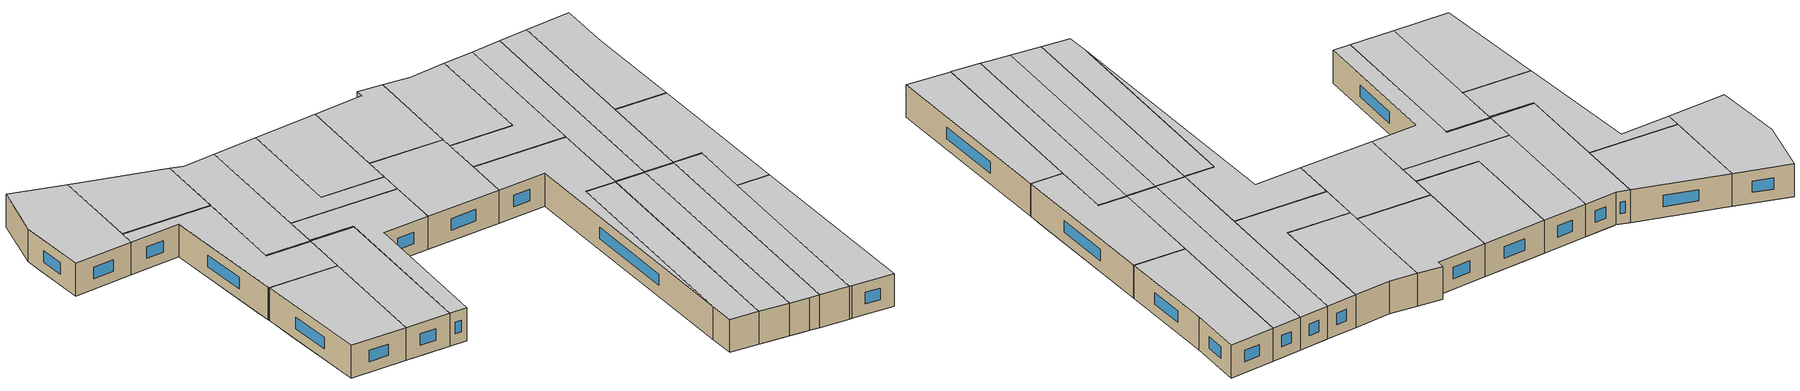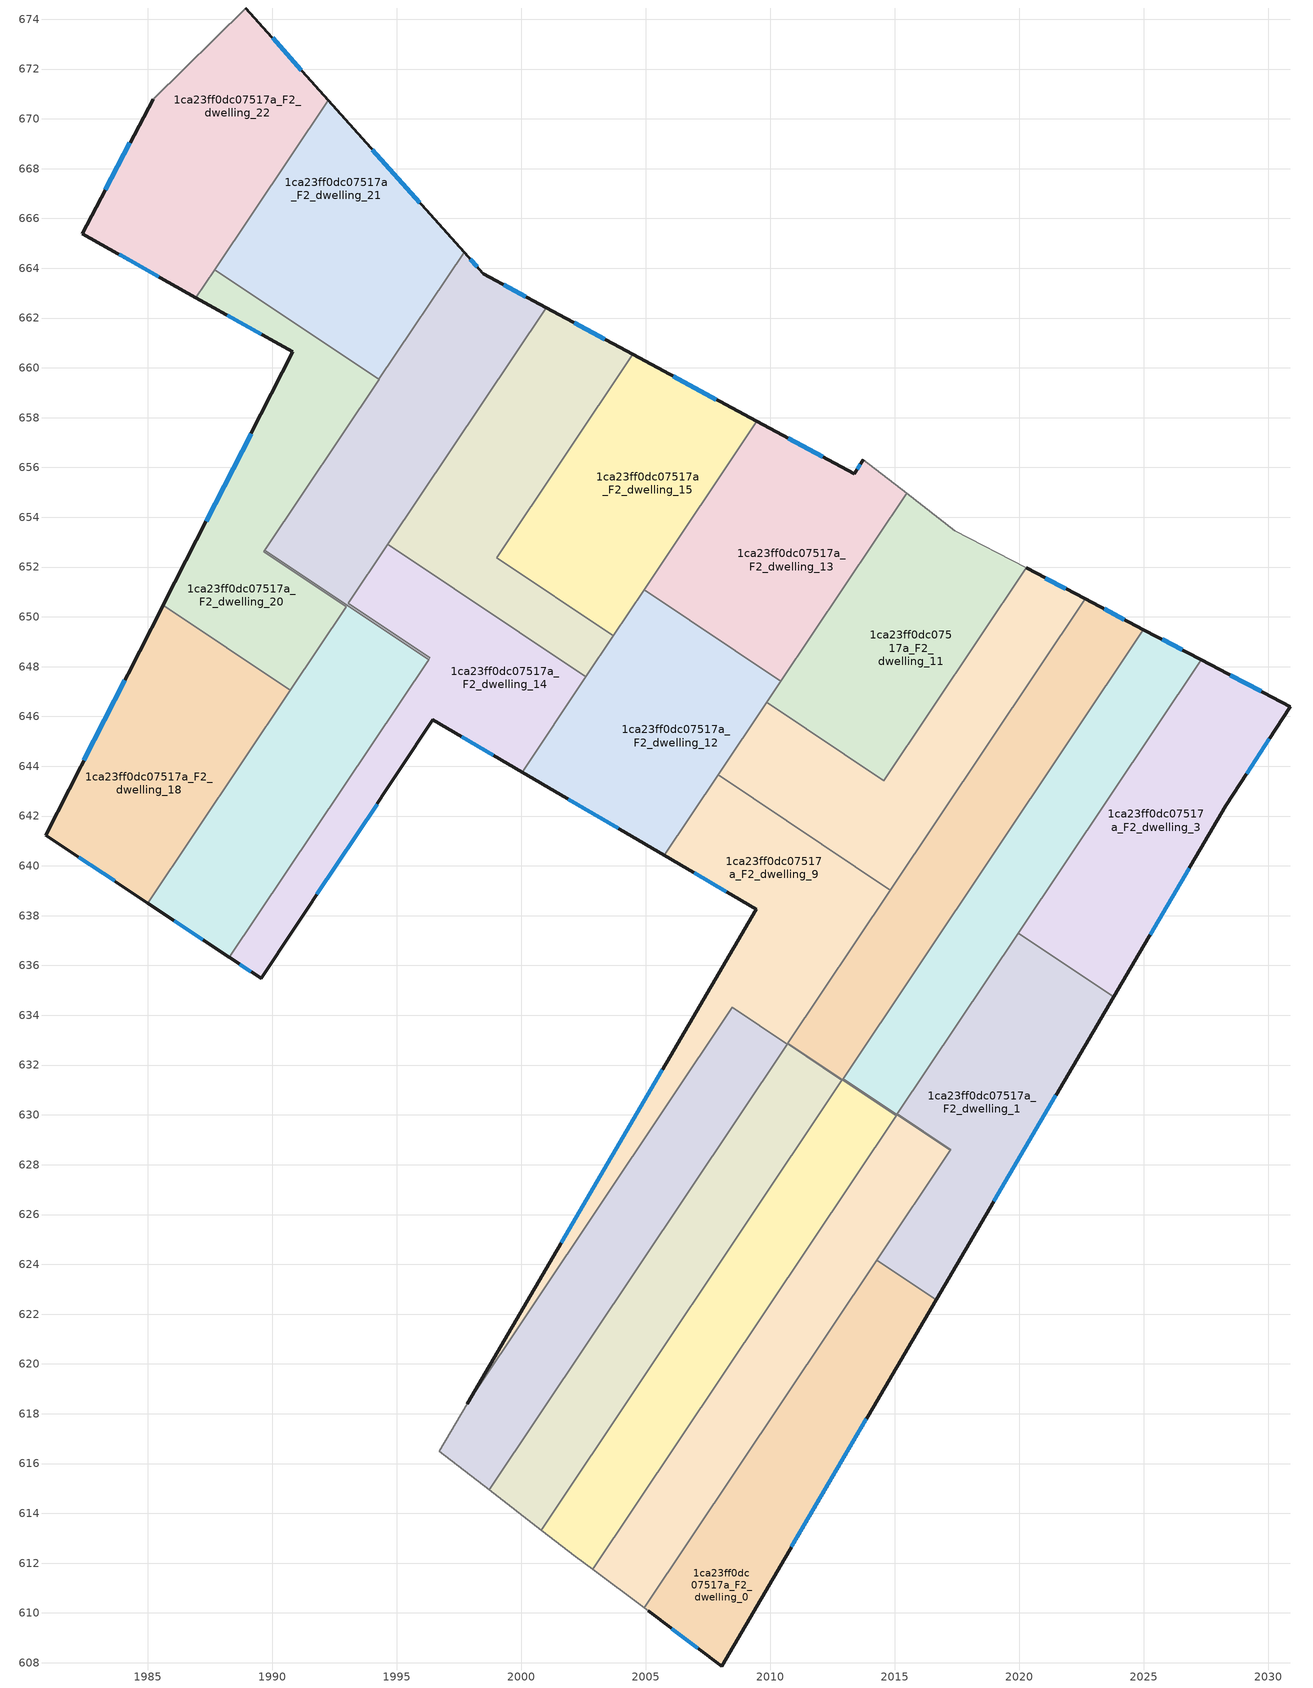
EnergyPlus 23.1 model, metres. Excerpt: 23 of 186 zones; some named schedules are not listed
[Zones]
1ca23ff0dc07517a_F2_dwelling_0
 floor to 1ca23ff0dc07517a_F1_dwelling_0 (EU_floor_Construction): 2016.66,622.58 2008.05,607.87 2005.34,609.91 2014.45,624.06 z6
 floor to 1ca23ff0dc07517a_F1_dwelling_2 (EU_floor_Construction): 2014.45,624.06 2005.34,609.91 2004.94,610.2 2014.29,624.17 z6
 wall outside (EU_wall_Construction): 2005.09,610.09 2008.05,607.87 2016.66,622.58 z6:9
 wall adiabatic (EU_wall_Construction): 2004.94,610.2 2005.09,610.09 z6:9
 wall to 1ca23ff0dc07517a_F2_dwelling_1 (EU_wall_Construction): 2016.66,622.58 2014.29,624.17 z6:9
 wall to 1ca23ff0dc07517a_F2_dwelling_2 (EU_wall_Construction): 2014.29,624.17 2004.94,610.2 z6:9
 window (EU_Window_Construction): 2010.85,612.65 2013.86,617.79 / 2006.05,609.37 2007.09,608.59 z6.98:8.02
 ceiling to 1ca23ff0dc07517a_F3_dwelling_0 (EU_floor_Construction): 2008.05,607.87 2016.66,622.58 2014.29,624.17 2004.94,610.2 2005.09,610.09 z9
1ca23ff0dc07517a_F2_dwelling_1
 floor to 1ca23ff0dc07517a_F1_dwelling_1 (EU_floor_Construction): 2023.79,634.74 2017.34,623.74 2015.15,625.15 2017.34,628.54 2017.25,628.61 2015.29,629.92 2020.02,637.27 z6
 floor to 1ca23ff0dc07517a_F1_dwelling_0 (EU_floor_Construction): 2017.34,623.74 2016.66,622.58 2014.45,624.06 2015.15,625.15 z6
 floor adiabatic (EU_floor_Construction): 2017.34,628.54 2014.45,624.06 2014.29,624.17 2017.25,628.61 z6
 floor to 1ca23ff0dc07517a_F1_dwelling_5 (EU_floor_Construction): 2020.02,637.27 2015.29,629.92 2015.11,630.04 2019.96,637.3 z6
 wall outside (EU_wall_Construction): 2016.66,622.58 2023.79,634.74 z6:9
 wall to 1ca23ff0dc07517a_F2_dwelling_5 (EU_wall_Construction): 2019.96,637.3 2015.11,630.04 2017.25,628.61 2017.23,628.58 z6:9
 wall to 1ca23ff0dc07517a_F2_dwelling_3 (EU_wall_Construction): 2023.79,634.74 2019.96,637.3 z6:9
 wall to 1ca23ff0dc07517a_F2_dwelling_2 (EU_wall_Construction): 2017.23,628.58 2014.28,624.17 z6:9
 window (EU_Window_Construction): 2018.98,626.53 2021.47,630.79 z6.98:8.02
 ceiling to 1ca23ff0dc07517a_F3_dwelling_1 (EU_floor_Construction): 2016.66,622.58 2023.79,634.74 2019.96,637.3 2015.11,630.04 2017.25,628.61 2014.29,624.17 z9
1ca23ff0dc07517a_F2_dwelling_10
 floor to 1ca23ff0dc07517a_F1_dwelling_9 (EU_floor_Construction): 2022.64,650.72 2014.82,639.03 2012.97,640.27 2020.44,651.88 z6
 floor to 1ca23ff0dc07517a_F1_dwelling_10 (EU_floor_Construction): 2013.57,641.21 2012.97,640.27 2009.34,642.7 2009.91,643.57 z6
 floor to 1ca23ff0dc07517a_F1_dwelling_11 (EU_floor_Construction): 2020.44,651.88 2013.57,641.21 2009.91,643.57 2011.24,645.65 2014.56,643.42 2020.27,651.96 z6
 floor to 1ca23ff0dc07517a_F1_dwelling_12 (EU_floor_Construction): 2011.24,645.65 2009.34,642.7 2007.91,643.65 2009.86,646.57 z6
 wall outside (EU_wall_Construction): 2022.64,650.72 2020.27,651.96 z6:9
 wall to 1ca23ff0dc07517a_F2_dwelling_11 (EU_wall_Construction): 2020.27,651.96 2014.56,643.42 2009.86,646.57 z6:9
 wall to 1ca23ff0dc07517a_F2_dwelling_9 (EU_wall_Construction): 2007.91,643.65 2014.82,639.03 z6:9
 wall to 1ca23ff0dc07517a_F2_dwelling_7 (EU_wall_Construction): 2014.82,639.03 2022.64,650.72 z6:9
 wall to 1ca23ff0dc07517a_F2_dwelling_12 (EU_wall_Construction): 2009.86,646.57 2007.91,643.65 z6:9
 window (EU_Window_Construction): 2021.87,651.12 2021.04,651.56 z6.98:8.02
 ceiling to 1ca23ff0dc07517a_F3_dwelling_10 (EU_floor_Construction): 2014.82,639.03 2022.64,650.72 2020.27,651.96 2014.56,643.42 2009.86,646.57 2007.91,643.65 z9
1ca23ff0dc07517a_F2_dwelling_11
 floor to 1ca23ff0dc07517a_F1_dwelling_11 (EU_floor_Construction): 2020.27,651.96 2014.56,643.42 2011.24,645.65 2016.65,654.05 2017.41,653.47 z6
 floor to 1ca23ff0dc07517a_F1_dwelling_13 (EU_floor_Construction): 2016.65,654.05 2011.91,646.69 2010.54,647.58 2015.48,654.97 z6
 floor to 1ca23ff0dc07517a_F1_dwelling_12 (EU_floor_Construction): 2011.91,646.69 2011.24,645.65 2009.86,646.57 2010.54,647.58 z6
 wall adiabatic (EU_wall_Construction): 2020.27,651.96 2017.41,653.47 2015.48,654.97 z6:9
 wall to 1ca23ff0dc07517a_F2_dwelling_13 (EU_wall_Construction): 2015.48,654.97 2010.43,647.42 z6:9
 wall to 1ca23ff0dc07517a_F2_dwelling_12 (EU_wall_Construction): 2010.43,647.42 2009.86,646.57 z6:9
 ceiling to 1ca23ff0dc07517a_F3_dwelling_11 (EU_floor_Construction): 2014.56,643.42 2020.27,651.96 2017.41,653.47 2015.48,654.97 2009.86,646.57 z9
1ca23ff0dc07517a_F2_dwelling_12
 floor to 1ca23ff0dc07517a_F1_dwelling_12 (EU_floor_Construction): 2010.43,647.42 2005.75,640.42 2001.86,642.7 2006.56,650 z6
 floor adiabatic (EU_floor_Construction): 2005.03,647.64 2001.86,642.7 2000.04,643.76 2003.35,648.72 z6
 floor to 1ca23ff0dc07517a_F1_dwelling_17 (EU_floor_Construction): 2006.32,649.63 2005.03,647.64 2003.35,648.72 2004.67,650.69 z6
 floor to 1ca23ff0dc07517a_F1_dwelling_15 (EU_floor_Construction): 2006.56,650 2006.32,649.63 2004.67,650.69 2004.94,651.09 z6
 wall outside (EU_wall_Construction): 2000.04,643.76 2005.75,640.42 z6:9
 wall to 1ca23ff0dc07517a_F2_dwelling_13 (EU_wall_Construction): 2010.43,647.42 2004.94,651.09 z6:9
 wall to 1ca23ff0dc07517a_F2_dwelling_14 (EU_wall_Construction): 2002.6,647.59 2000.04,643.76 z6:9
 wall to 1ca23ff0dc07517a_F2_dwelling_17 (EU_wall_Construction): 2003.7,649.24 2002.6,647.59 z6:9
 wall to 1ca23ff0dc07517a_F2_dwelling_9 (EU_wall_Construction): 2005.75,640.42 2007.91,643.65 z6:9
 wall to 1ca23ff0dc07517a_F2_dwelling_15 (EU_wall_Construction): 2004.94,651.09 2003.7,649.24 z6:9
 window (EU_Window_Construction): 2001.9,642.68 2003.89,641.51 z6.98:8.02
 ceiling to 1ca23ff0dc07517a_F3_dwelling_12 (EU_floor_Construction): 2005.75,640.42 2010.43,647.42 2004.94,651.09 2000.04,643.76 z9
1ca23ff0dc07517a_F2_dwelling_13
 floor to 1ca23ff0dc07517a_F1_dwelling_13 (EU_floor_Construction): 2013.74,656.32 2015.48,654.97 2010.54,647.58 2006.62,650.1 2011.06,656.99 2013.38,655.74 z6
 floor to 1ca23ff0dc07517a_F1_dwelling_12 (EU_floor_Construction): 2010.54,647.58 2010.43,647.42 2006.56,650 2006.62,650.1 z6
 floor to 1ca23ff0dc07517a_F1_dwelling_15 (EU_floor_Construction): 2011.06,656.99 2006.56,650 2004.94,651.09 2009.46,657.85 z6
 wall outside (EU_wall_Construction): 2013.74,656.32 2013.38,655.74 2009.46,657.85 z6:9
 wall adiabatic (EU_wall_Construction): 2015.48,654.97 2013.74,656.32 z6:9
 wall to 1ca23ff0dc07517a_F2_dwelling_15 (EU_wall_Construction): 2009.46,657.85 2004.94,651.09 z6:9
 window (EU_Window_Construction): 2012.1,656.42 2010.73,657.16 / 2013.62,656.13 2013.5,655.93 z6.98:8.02
 ceiling to 1ca23ff0dc07517a_F3_dwelling_13 (EU_floor_Construction): 2010.43,647.42 2015.48,654.97 2013.74,656.32 2013.38,655.74 2009.46,657.85 2004.94,651.09 z9
1ca23ff0dc07517a_F2_dwelling_14
 floor to 1ca23ff0dc07517a_F1_dwelling_14 (EU_floor_Construction): 2002.6,647.59 2000.04,643.76 1996.45,645.86 1990.5,636.9 1997.46,647.71 1994.3,649.74 1995.83,652.11 z6
 floor to 1ca23ff0dc07517a_F1_dwelling_16 (EU_floor_Construction): 1997.42,647.66 1990.5,636.9 1989.56,635.48 1988.28,636.33 1996.32,648.36 1995.95,648.6 z6
 floor to 1ca23ff0dc07517a_F1_dwelling_19 (EU_floor_Construction): 1995.83,652.11 1994.3,649.74 1997.46,647.71 1997.42,647.66 1995.95,648.6 1993.06,650.54 1994.64,652.91 z6
 wall outside (EU_wall_Construction): 1988.28,636.33 1989.56,635.48 1996.45,645.86 2000.04,643.76 z6:9
 wall to 1ca23ff0dc07517a_F2_dwelling_19 (EU_wall_Construction): 1994.64,652.91 1993.06,650.54 1996.32,648.36 1996.28,648.29 z6:9
 wall to 1ca23ff0dc07517a_F2_dwelling_17 (EU_wall_Construction): 2002.6,647.59 1994.64,652.91 z6:9
 wall to 1ca23ff0dc07517a_F2_dwelling_16 (EU_wall_Construction): 1996.28,648.29 1988.28,636.33 z6:9
 window (EU_Window_Construction): 1991.8,638.85 1994.21,642.48 / 1988.7,636.05 1989.14,635.75 / 1997.62,645.18 1998.87,644.44 z6.98:8.02
 ceiling to 1ca23ff0dc07517a_F3_dwelling_14 (EU_floor_Construction): 2000.04,643.76 2002.6,647.59 1994.64,652.91 1993.06,650.54 1996.32,648.36 1988.28,636.33 1989.56,635.48 1996.45,645.86 z9
1ca23ff0dc07517a_F2_dwelling_15
 floor to 1ca23ff0dc07517a_F1_dwelling_15 (EU_floor_Construction): 2009.46,657.85 2004.67,650.69 2000.93,653.1 2005.4,660.04 z6
 floor to 1ca23ff0dc07517a_F1_dwelling_17 (EU_floor_Construction): 2005.4,660.04 2000.93,653.1 2004.67,650.69 2003.7,649.24 1999.01,652.37 2004.47,660.54 z6
 wall outside (EU_wall_Construction): 2009.46,657.85 2004.47,660.54 z6:9
 wall to 1ca23ff0dc07517a_F2_dwelling_17 (EU_wall_Construction): 2004.47,660.54 1999.01,652.37 2003.7,649.24 z6:9
 window (EU_Window_Construction): 2007.84,658.73 2006.1,659.67 z6.98:8.02
 ceiling to 1ca23ff0dc07517a_F3_dwelling_15 (EU_floor_Construction): 2003.7,649.24 2009.46,657.85 2004.47,660.54 1999.01,652.37 z9
1ca23ff0dc07517a_F2_dwelling_16
 floor to 1ca23ff0dc07517a_F1_dwelling_16 (EU_floor_Construction): 1994.24,649.64 1991.04,651.7 1991.07,651.75 1992,651.15 1996.28,648.29 1988.28,636.33 1986.45,637.55 z6
 floor to 1ca23ff0dc07517a_F1_dwelling_19 (EU_floor_Construction): 1992,651.15 1991.07,651.75 1991.08,651.76 z6
 floor to 1ca23ff0dc07517a_F1_dwelling_20 (EU_floor_Construction): 1992.97,650.41 1989.66,652.62 1989.71,652.68 1991.08,651.76 1991.07,651.75 1991.04,651.7 1994.24,649.64 1990.67,644.1 1989.33,644.97 z6
 floor adiabatic (EU_floor_Construction): 1990.67,644.1 1986.45,637.55 1985.01,638.51 1989.33,644.97 z6
 wall outside (EU_wall_Construction): 1985.01,638.51 1988.28,636.33 z6:9
 wall to 1ca23ff0dc07517a_F2_dwelling_20 (EU_wall_Construction): 1989.71,652.68 1989.66,652.62 1992.97,650.41 1990.72,647.05 z6:9
 wall to 1ca23ff0dc07517a_F2_dwelling_19 (EU_wall_Construction): 1996.28,648.29 1989.71,652.68 z6:9
 wall to 1ca23ff0dc07517a_F2_dwelling_18 (EU_wall_Construction): 1990.72,647.05 1985.01,638.51 z6:9
 window (EU_Window_Construction): 1986.07,637.8 1987.22,637.04 z6.98:8.02
 ceiling to 1ca23ff0dc07517a_F3_dwelling_16 (EU_floor_Construction): 1988.28,636.33 1996.28,648.29 1989.71,652.68 1989.66,652.62 1992.97,650.41 1985.01,638.51 z9
1ca23ff0dc07517a_F2_dwelling_17
 floor to 1ca23ff0dc07517a_F1_dwelling_17 (EU_floor_Construction): 2004.47,660.54 1999.01,652.37 2003.7,649.24 2003.35,648.72 1996.49,653.14 2002.09,661.83 z6
 floor adiabatic (EU_floor_Construction): 2002.09,661.83 1995.83,652.11 1994.64,652.91 2001,662.42 z6
 floor to 1ca23ff0dc07517a_F1_dwelling_14 (EU_floor_Construction): 2003.35,648.72 2002.6,647.59 1995.83,652.11 1996.49,653.14 z6
 wall outside (EU_wall_Construction): 2004.47,660.54 2001,662.42 z6:9
 wall to 1ca23ff0dc07517a_F2_dwelling_19 (EU_wall_Construction): 2001,662.42 1994.64,652.91 z6:9
 window (EU_Window_Construction): 2003.34,661.15 2002.13,661.81 z6.98:8.02
 ceiling to 1ca23ff0dc07517a_F3_dwelling_17 (EU_floor_Construction): 2003.7,649.24 1999.01,652.37 2004.47,660.54 2001,662.42 1994.64,652.91 2002.6,647.59 z9
1ca23ff0dc07517a_F2_dwelling_18
 floor to 1ca23ff0dc07517a_F1_dwelling_18 (EU_floor_Construction): 1989.33,644.97 1985.01,638.51 1980.91,641.24 1984.43,648.12 z6
 floor to 1ca23ff0dc07517a_F1_dwelling_20 (EU_floor_Construction): 1990.72,647.05 1989.33,644.97 1984.43,648.12 1985.62,650.46 z6
 wall outside (EU_wall_Construction): 1985.62,650.46 1980.91,641.24 1985.01,638.51 z6:9
 wall to 1ca23ff0dc07517a_F2_dwelling_20 (EU_wall_Construction): 1990.72,647.05 1985.62,650.46 z6:9
 window (EU_Window_Construction): 1984.09,647.46 1982.44,644.24 / 1982.24,640.35 1983.67,639.39 z6.98:8.02
 ceiling to 1ca23ff0dc07517a_F3_dwelling_18 (EU_floor_Construction): 1985.01,638.51 1990.72,647.05 1985.62,650.46 1980.91,641.24 z9
1ca23ff0dc07517a_F2_dwelling_19
 floor to 1ca23ff0dc07517a_F1_dwelling_19 (EU_floor_Construction): 2001,662.42 1993.06,650.54 1995.95,648.6 1992,651.15 1991.08,651.76 1998.73,663.64 z6
 floor to 1ca23ff0dc07517a_F1_dwelling_21 (EU_floor_Construction): 1998.48,663.78 1998.73,663.64 1991.57,652.52 1990.19,653.41 1997.71,664.64 z6
 floor to 1ca23ff0dc07517a_F1_dwelling_16 (EU_floor_Construction): 1995.95,648.6 1996.32,648.36 1996.28,648.29 1992,651.15 z6
 floor to 1ca23ff0dc07517a_F1_dwelling_20 (EU_floor_Construction): 1991.57,652.52 1991.08,651.76 1989.71,652.68 1990.19,653.41 z6
 wall outside (EU_wall_Construction): 2001,662.42 1998.48,663.78 1997.71,664.64 z6:9
 wall to 1ca23ff0dc07517a_F2_dwelling_20 (EU_wall_Construction): 1994.29,659.53 1989.71,652.68 z6:9
 wall to 1ca23ff0dc07517a_F2_dwelling_21 (EU_wall_Construction): 1997.71,664.64 1994.29,659.53 z6:9
 window (EU_Window_Construction): 1998.23,664.06 1997.96,664.36 / 2000.18,662.86 1999.3,663.34 z6.98:8.02
 ceiling to 1ca23ff0dc07517a_F3_dwelling_19 (EU_floor_Construction): 1996.32,648.36 1993.06,650.54 2001,662.42 1998.48,663.78 1997.71,664.64 1989.71,652.68 1996.28,648.29 z9
1ca23ff0dc07517a_F2_dwelling_2
 floor to 1ca23ff0dc07517a_F1_dwelling_2 (EU_floor_Construction): 2016.44,629.11 2017.23,628.58 2004.94,610.2 2003.36,611.39 2015.25,629.86 2015.07,629.98 2014.95,630.07 z6
 floor to 1ca23ff0dc07517a_F1_dwelling_4 (EU_floor_Construction): 2015.25,629.86 2003.36,611.39 2002.87,611.75 2015.06,629.96 2015.07,629.98 z6
 floor to 1ca23ff0dc07517a_F1_dwelling_7 (EU_floor_Construction): 2013.2,631.28 2013.18,631.25 2012.91,631.43 2012.93,631.46 z6
 floor adiabatic (EU_floor_Construction): 2014.95,630.07 2013.18,631.25 2013.2,631.28 2016.44,629.11 z6
 wall to 1ca23ff0dc07517a_F2_dwelling_7 (EU_wall_Construction): 2012.93,631.46 2012.91,631.43 2015.07,629.99 2015.06,629.97 z6:9
 wall to 1ca23ff0dc07517a_F2_dwelling_5 (EU_wall_Construction): 2017.23,628.58 2012.93,631.46 z6:9
 wall adiabatic (EU_wall_Construction): 2002.87,611.75 2004.94,610.2 z6:9
 wall to 1ca23ff0dc07517a_F2_dwelling_4 (EU_wall_Construction): 2015.06,629.97 2002.87,611.75 z6:9
 ceiling to 1ca23ff0dc07517a_F3_dwelling_2 (EU_floor_Construction): 2004.94,610.2 2017.23,628.58 2012.93,631.46 2012.91,631.43 2015.07,629.99 2002.87,611.75 z9
1ca23ff0dc07517a_F2_dwelling_20
 floor to 1ca23ff0dc07517a_F1_dwelling_20 (EU_floor_Construction): 1990.19,653.41 1989.66,652.62 1992.97,650.41 1990.72,647.05 1985.62,650.46 1985.65,650.52 1986.06,651.33 1988.22,654.68 z6
 floor to 1ca23ff0dc07517a_F1_dwelling_22 (EU_floor_Construction): 1992.23,660.91 1986.06,651.33 1990.82,660.64 1986.94,662.82 1987.69,663.95 z6
 floor to 1ca23ff0dc07517a_F1_dwelling_21 (EU_floor_Construction): 1994.29,659.53 1990.19,653.41 1988.22,654.68 1992.23,660.91 z6
 wall outside (EU_wall_Construction): 1986.94,662.82 1990.82,660.64 1985.67,650.57 1985.62,650.46 z6:9
 wall to 1ca23ff0dc07517a_F2_dwelling_21 (EU_wall_Construction): 1994.29,659.53 1987.69,663.95 z6:9
 wall to 1ca23ff0dc07517a_F2_dwelling_22 (EU_wall_Construction): 1987.69,663.95 1986.94,662.82 z6:9
 window (EU_Window_Construction): 1989.15,657.36 1987.35,653.84 / 1988.2,662.11 1989.56,661.35 z6.98:8.02
 ceiling to 1ca23ff0dc07517a_F3_dwelling_20 (EU_floor_Construction): 1990.72,647.05 1992.97,650.41 1989.66,652.62 1994.29,659.53 1987.69,663.95 1986.94,662.82 1990.82,660.64 1985.67,650.57 1985.62,650.46 z9
1ca23ff0dc07517a_F2_dwelling_21
 floor to 1ca23ff0dc07517a_F1_dwelling_21 (EU_floor_Construction): 1995.92,666.64 1997.71,664.64 1994.29,659.53 1992.23,660.91 z6
 floor to 1ca23ff0dc07517a_F1_dwelling_23 (EU_floor_Construction): 1992.24,670.75 1995.92,666.64 1993.98,663.63 1989.44,666.56 z6
 floor to 1ca23ff0dc07517a_F1_dwelling_22 (EU_floor_Construction): 1993.98,663.63 1992.23,660.91 1987.69,663.95 1989.44,666.56 z6
 wall outside (EU_wall_Construction): 1997.71,664.64 1992.24,670.75 z6:9
 wall to 1ca23ff0dc07517a_F2_dwelling_22 (EU_wall_Construction): 1992.24,670.75 1987.69,663.95 z6:9
 window (EU_Window_Construction): 1995.93,666.63 1994.02,668.77 z6.98:8.02
 ceiling to 1ca23ff0dc07517a_F3_dwelling_21 (EU_floor_Construction): 1994.29,659.53 1997.71,664.64 1992.24,670.75 1987.69,663.95 z9
1ca23ff0dc07517a_F2_dwelling_22
 floor to 1ca23ff0dc07517a_F1_dwelling_23 (EU_floor_Construction): 1988.94,674.45 1992.24,670.75 1989.44,666.56 1984.62,669.66 1985.21,670.79 z6
 floor to 1ca23ff0dc07517a_F1_dwelling_22 (EU_floor_Construction): 1989.44,666.56 1986.94,662.82 1982.36,665.39 1984.62,669.66 z6
 wall outside (EU_wall_Construction): 1992.24,670.75 1988.94,674.45 / 1985.21,670.79 1982.36,665.39 1986.94,662.82 z6:9
 wall adiabatic (EU_wall_Construction): 1988.94,674.45 1985.21,670.79 z6:9
 window (EU_Window_Construction): 1991.17,671.96 1990.01,673.25 / 1983.85,664.55 1985.45,663.66 / 1984.29,669.03 1983.29,667.14 z6.98:8.02
 ceiling to 1ca23ff0dc07517a_F3_dwelling_22 (EU_floor_Construction): 1986.94,662.82 1992.24,670.75 1988.94,674.45 1985.21,670.79 1982.36,665.39 z9
1ca23ff0dc07517a_F2_dwelling_3
 floor to 1ca23ff0dc07517a_F1_dwelling_3 (EU_floor_Construction): 2030.88,646.4 2028.28,642.41 2024.15,635.36 2020.36,637.8 2021.97,640.3 2027.3,648.27 z6
 floor to 1ca23ff0dc07517a_F1_dwelling_1 (EU_floor_Construction): 2024.15,635.36 2023.79,634.74 2020.02,637.27 2020.36,637.8 z6
 floor to 1ca23ff0dc07517a_F1_dwelling_5 (EU_floor_Construction): 2021.96,640.29 2020.02,637.27 2019.96,637.3 z6
 wall outside (EU_wall_Construction): 2023.79,634.74 2028.28,642.41 2030.88,646.4 2027.3,648.28 z6:9
 wall to 1ca23ff0dc07517a_F2_dwelling_5 (EU_wall_Construction): 2027.3,648.28 2019.96,637.3 z6:9
 window (EU_Window_Construction): 2029.13,643.7 2030.04,645.1 / 2025.25,637.23 2026.82,639.91 / 2029.72,647.01 2028.47,647.66 z6.98:8.02
 ceiling to 1ca23ff0dc07517a_F3_dwelling_3 (EU_floor_Construction): 2023.79,634.74 2028.28,642.41 2030.88,646.4 2027.3,648.28 2019.96,637.3 z9
1ca23ff0dc07517a_F2_dwelling_4
 floor outside (EU_floor_Construction): 2014.12,630.59 2014.35,630.44 2014.47,630.36 2012.87,631.38 2012.88,631.39 2013.16,631.21 2013.17,631.23 2013.8,630.81 2013.16,631.22 2013.15,631.21 z6
 floor to 1ca23ff0dc07517a_F1_dwelling_4 (EU_floor_Construction): 2014.47,630.36 2015.06,629.96 2002.87,611.75 2002.19,612.26 2001.36,612.9 2013.15,631.21 2012.88,631.38 z6
 floor to 1ca23ff0dc07517a_F1_dwelling_6 (EU_floor_Construction): 2013.15,631.2 2001.36,612.9 2000.8,613.33 2012.87,631.38 z6
 floor to 1ca23ff0dc07517a_F1_dwelling_7 (EU_floor_Construction): 2013.17,631.23 2013.15,631.21 2014.32,630.46 2014.35,630.44 2012.88,631.39 2011.06,632.61 2011.07,632.63 z6
 floor to 1ca23ff0dc07517a_F1_dwelling_2 (EU_floor_Construction): 2013.8,630.81 2014.32,630.46 2013.15,631.21 2013.16,631.22 z6
 floor to 1ca23ff0dc07517a_F1_dwelling_9 (EU_floor_Construction): 2011.07,632.63 2011.06,632.61 2010.69,632.85 2010.71,632.87 z6
 wall adiabatic (EU_wall_Construction): 2000.8,613.33 2002.19,612.26 2002.87,611.75 z6:9
 wall to 1ca23ff0dc07517a_F2_dwelling_6 (EU_wall_Construction): 2010.69,632.85 2012.88,631.39 2000.8,613.33 z6:9
 wall to 1ca23ff0dc07517a_F2_dwelling_7 (EU_wall_Construction): 2015.06,629.96 2010.71,632.87 z6:9
 wall to 1ca23ff0dc07517a_F2_dwelling_9 (EU_wall_Construction): 2010.71,632.87 2010.69,632.85 z6:9
 ceiling to 1ca23ff0dc07517a_F3_dwelling_4 (EU_floor_Construction): 2002.87,611.75 2015.06,629.96 2010.71,632.87 2010.69,632.85 2012.88,631.39 2000.8,613.33 2002.19,612.26 z9
1ca23ff0dc07517a_F2_dwelling_5
 floor to 1ca23ff0dc07517a_F1_dwelling_5 (EU_floor_Construction): 2027.16,648.35 2021.97,640.29 2015.11,630.04 2015.29,629.92 2015.27,629.89 2013.2,631.28 2023.3,646.96 2024.99,649.49 z6; 2017.25,628.6 2017.24,628.59 2016.44,629.11 2015.86,629.49 z6
 floor to 1ca23ff0dc07517a_F1_dwelling_1 (EU_floor_Construction): 2017.25,628.6 2015.86,629.49 2015.27,629.89 2015.29,629.92 z6
 floor to 1ca23ff0dc07517a_F1_dwelling_3 (EU_floor_Construction): 2027.3,648.27 2021.97,640.3 2027.16,648.35 z6
 floor to 1ca23ff0dc07517a_F1_dwelling_7 (EU_floor_Construction): 2023.29,646.96 2013.2,631.28 2012.93,631.46 z6
 wall outside (EU_wall_Construction): 2027.3,648.28 2024.99,649.49 z6:9
 wall to 1ca23ff0dc07517a_F2_dwelling_7 (EU_wall_Construction): 2024.99,649.49 2012.93,631.46 z6:9
 window (EU_Window_Construction): 2026.55,648.67 2025.74,649.09 z6.98:8.02
 ceiling to 1ca23ff0dc07517a_F3_dwelling_5 (EU_floor_Construction): 2017.25,628.61 2015.11,630.04 2027.3,648.28 2024.99,649.49 2012.93,631.46 2017.23,628.58 z9
1ca23ff0dc07517a_F2_dwelling_6
 floor to 1ca23ff0dc07517a_F1_dwelling_6 (EU_floor_Construction): 2012.87,631.38 2000.8,613.33 1999.37,614.44 2011.03,632.57 z6
 floor to 1ca23ff0dc07517a_F1_dwelling_10 (EU_floor_Construction): 2011.03,632.57 2007.52,627.11 2007.05,627.41 2010.66,632.8 z6
 floor to 1ca23ff0dc07517a_F1_dwelling_8 (EU_floor_Construction): 2007.52,627.11 1999.37,614.44 1998.72,614.95 2007.05,627.41 z6
 floor to 1ca23ff0dc07517a_F1_dwelling_7 (EU_floor_Construction): 2012.88,631.39 2011.04,632.57 2011.06,632.61 z6
 floor adiabatic (EU_floor_Construction): 2012.88,631.39 2012.87,631.38 2010.66,632.8 2010.69,632.85 2011.06,632.61 2011.04,632.57 z6
 wall adiabatic (EU_wall_Construction): 1998.72,614.95 2000.8,613.33 z6:9
 wall to 1ca23ff0dc07517a_F2_dwelling_8 (EU_wall_Construction): 2010.68,632.83 1998.72,614.95 z6:9
 wall to 1ca23ff0dc07517a_F2_dwelling_9 (EU_wall_Construction): 2010.69,632.85 2010.68,632.83 z6:9
 ceiling to 1ca23ff0dc07517a_F3_dwelling_6 (EU_floor_Construction): 2000.8,613.33 2012.88,631.39 2010.69,632.85 1998.72,614.95 z9
1ca23ff0dc07517a_F2_dwelling_7
 floor to 1ca23ff0dc07517a_F1_dwelling_7 (EU_floor_Construction): 2024.94,649.51 2023.29,646.96 2012.91,631.43 2013.18,631.25 2013.17,631.23 2011.07,632.63 2022.7,650.69 z6
 floor to 1ca23ff0dc07517a_F1_dwelling_5 (EU_floor_Construction): 2024.99,649.49 2023.3,646.96 2024.94,649.51 z6; 2014.95,630.07 2013.8,630.81 2013.17,631.23 2013.18,631.25 z6
 floor to 1ca23ff0dc07517a_F1_dwelling_2 (EU_floor_Construction): 2014.95,630.07 2015.07,629.98 2014.32,630.46 2013.8,630.81 z6
 floor to 1ca23ff0dc07517a_F1_dwelling_9 (EU_floor_Construction): 2022.7,650.69 2011.07,632.63 2010.71,632.87 2022.64,650.72 z6
 wall outside (EU_wall_Construction): 2024.99,649.49 2022.64,650.72 z6:9
 wall to 1ca23ff0dc07517a_F2_dwelling_9 (EU_wall_Construction): 2014.82,639.03 2010.71,632.87 z6:9
 window (EU_Window_Construction): 2024.22,649.89 2023.41,650.32 z6.98:8.02
 ceiling to 1ca23ff0dc07517a_F3_dwelling_7 (EU_floor_Construction): 2015.07,629.99 2012.91,631.43 2024.99,649.49 2022.64,650.72 2010.71,632.87 2015.06,629.96 z9
1ca23ff0dc07517a_F2_dwelling_8
 floor to 1ca23ff0dc07517a_F1_dwelling_8 (EU_floor_Construction): 2007.05,627.41 1998.72,614.95 1996.71,616.5 1997.83,618.41 2004.81,628.85 z6
 floor to 1ca23ff0dc07517a_F1_dwelling_10 (EU_floor_Construction): 2010.66,632.8 2007.05,627.41 2004.81,628.85 2008.47,634.32 2008.93,634 2008.89,633.94 z6
 floor to 1ca23ff0dc07517a_F1_dwelling_9 (EU_floor_Construction): 2010.68,632.83 2010.66,632.81 2008.89,633.94 2008.93,634 z6
 wall adiabatic (EU_wall_Construction): 1997.83,618.4 1996.71,616.5 1998.72,614.95 z6:9
 wall to 1ca23ff0dc07517a_F2_dwelling_9 (EU_wall_Construction): 2010.68,632.83 2008.47,634.32 1997.83,618.4 z6:9
 ceiling to 1ca23ff0dc07517a_F3_dwelling_8 (EU_floor_Construction): 1998.72,614.95 2010.68,632.83 2008.47,634.32 1997.83,618.4 1996.71,616.5 z9
1ca23ff0dc07517a_F2_dwelling_9
 floor to 1ca23ff0dc07517a_F1_dwelling_10 (EU_floor_Construction): 2012.97,640.27 2008.93,634 2008.47,634.32 2004.81,628.85 2004.17,629.26 2009.44,638.27 2007.3,639.52 2009.34,642.7 z6
 floor to 1ca23ff0dc07517a_F1_dwelling_9 (EU_floor_Construction): 2014.82,639.03 2010.68,632.83 2008.93,634 2012.97,640.27 z6
 floor to 1ca23ff0dc07517a_F1_dwelling_8 (EU_floor_Construction): 2004.81,628.85 1997.83,618.41 2004.17,629.26 z6
 floor to 1ca23ff0dc07517a_F1_dwelling_12 (EU_floor_Construction): 2009.34,642.7 2007.3,639.52 2005.75,640.42 2007.91,643.65 z6
 wall outside (EU_wall_Construction): 2005.75,640.42 2009.44,638.27 1997.83,618.4 z6:9
 window (EU_Window_Construction): 2005.66,631.81 2001.6,624.86 / 2006.95,639.72 2008.24,638.97 z6.98:8.02
 ceiling to 1ca23ff0dc07517a_F3_dwelling_9 (EU_floor_Construction): 2010.68,632.83 2014.82,639.03 2007.91,643.65 2005.75,640.42 2009.44,638.27 1997.83,618.4 2008.47,634.32 z9
[Building]
EU S2 Campaign: North Axis=0; Terrain=City; Solar Distribution=FullExterior
[Site:Location]
Bologna: Latitude=44.5; Longitude=11.25; Time Zone=1; Elevation=37
[SizingPeriod:WeatherFileDays]
AnnualSizingPeriod: Begin Month=1; Begin Day of Month=1; End Month=12; End Day of Month=31; Day of Week for Start Day=Monday; Use Weather File Daylight Saving Period=No; Use Weather File Rain and Snow Indicators=No
[MATERIAL]
EU_InternalMass_Material: Roughness=MediumRough; Thickness=0.1; Conductivity=1; Density=1800; Specific Heat=900; Thermal Absorptance=0.9; Solar Absorptance=0.7; Visible Absorptance=0.7
[MATERIAL:NOMASS] Roughness=MediumRough; Thermal Absorptance=0.9; Solar Absorptance=0.7; Visible Absorptance=0.7
Name | Thermal Resistance
EU_wall_NoMass | 0.905828
EU_floor_NoMass | 0.67114
[WINDOWMATERIAL:SIMPLEGLAZINGSYSTEM]
EU_Window_SimpleGlazing: UFactor=4.52486; Solar Heat Gain Coefficient=0.85; Visible Transmittance=0.85
[CONSTRUCTION]
EU_wall_Construction: EU_wall_NoMass
EU_floor_Construction: EU_floor_NoMass
EU_Window_Construction: EU_Window_SimpleGlazing
EU_InternalMass_Construction: EU_InternalMass_Material
[ZONE] Type=1; Multiplier=1; Ceiling Height=autocalculate; Floor Area=autocalculate; Part of Total Floor Area=Yes
Name | Volume
1ca23ff0dc07517a_F2_dwelling_0 | 170.711
1ca23ff0dc07517a_F2_dwelling_1 | 170.751
1ca23ff0dc07517a_F2_dwelling_10 | 170.74
1ca23ff0dc07517a_F2_dwelling_11 | 170.736
1ca23ff0dc07517a_F2_dwelling_12 | 170.738
1ca23ff0dc07517a_F2_dwelling_13 | 170.731
1ca23ff0dc07517a_F2_dwelling_14; 1ca23ff0dc07517a_F2_dwelling_4 | 170.739
1ca23ff0dc07517a_F2_dwelling_15; 1ca23ff0dc07517a_F2_dwelling_17 | 170.725
1ca23ff0dc07517a_F2_dwelling_16 | 170.727
1ca23ff0dc07517a_F2_dwelling_18 | 170.722
1ca23ff0dc07517a_F2_dwelling_19 | 170.73
1ca23ff0dc07517a_F2_dwelling_2 | 170.746
1ca23ff0dc07517a_F2_dwelling_20 | 170.728
1ca23ff0dc07517a_F2_dwelling_21 | 170.745
1ca23ff0dc07517a_F2_dwelling_22 | 170.733
1ca23ff0dc07517a_F2_dwelling_3 | 170.75
1ca23ff0dc07517a_F2_dwelling_5 | 170.724
1ca23ff0dc07517a_F2_dwelling_6 | 170.71
1ca23ff0dc07517a_F2_dwelling_7 | 170.704
1ca23ff0dc07517a_F2_dwelling_8 | 170.747
1ca23ff0dc07517a_F2_dwelling_9 | 170.758
[INTERNALMASS] Construction=EU_InternalMass_Construction
Name | Zone or ZoneList | Surface Area
1ca23ff0dc07517a_F2_dwelling_0_EU_InternalMass | 1ca23ff0dc07517a_F2_dwelling_0 | 56.9029
1ca23ff0dc07517a_F2_dwelling_1_EU_InternalMass | 1ca23ff0dc07517a_F2_dwelling_1 | 56.9168
1ca23ff0dc07517a_F2_dwelling_2_EU_InternalMass | 1ca23ff0dc07517a_F2_dwelling_2 | 56.9149
1ca23ff0dc07517a_F2_dwelling_3_EU_InternalMass | 1ca23ff0dc07517a_F2_dwelling_3 | 56.9162
1ca23ff0dc07517a_F2_dwelling_4_EU_InternalMass | 1ca23ff0dc07517a_F2_dwelling_4 | 56.9127
1ca23ff0dc07517a_F2_dwelling_5_EU_InternalMass | 1ca23ff0dc07517a_F2_dwelling_5 | 56.9082
1ca23ff0dc07517a_F2_dwelling_6_EU_InternalMass | 1ca23ff0dc07517a_F2_dwelling_6 | 56.9037
1ca23ff0dc07517a_F2_dwelling_7_EU_InternalMass | 1ca23ff0dc07517a_F2_dwelling_7 | 56.9021
1ca23ff0dc07517a_F2_dwelling_8_EU_InternalMass | 1ca23ff0dc07517a_F2_dwelling_8 | 56.9167
1ca23ff0dc07517a_F2_dwelling_9_EU_InternalMass | 1ca23ff0dc07517a_F2_dwelling_9 | 56.9181
1ca23ff0dc07517a_F2_dwelling_10_EU_InternalMass | 1ca23ff0dc07517a_F2_dwelling_10 | 56.9136
1ca23ff0dc07517a_F2_dwelling_11_EU_InternalMass | 1ca23ff0dc07517a_F2_dwelling_11 | 56.9126
1ca23ff0dc07517a_F2_dwelling_12_EU_InternalMass | 1ca23ff0dc07517a_F2_dwelling_12 | 56.9109
1ca23ff0dc07517a_F2_dwelling_13_EU_InternalMass | 1ca23ff0dc07517a_F2_dwelling_13 | 56.91
1ca23ff0dc07517a_F2_dwelling_14_EU_InternalMass | 1ca23ff0dc07517a_F2_dwelling_14 | 56.9136
1ca23ff0dc07517a_F2_dwelling_15_EU_InternalMass | 1ca23ff0dc07517a_F2_dwelling_15 | 56.9107
1ca23ff0dc07517a_F2_dwelling_16_EU_InternalMass | 1ca23ff0dc07517a_F2_dwelling_16 | 56.9086
1ca23ff0dc07517a_F2_dwelling_17_EU_InternalMass | 1ca23ff0dc07517a_F2_dwelling_17 | 56.9085
1ca23ff0dc07517a_F2_dwelling_18_EU_InternalMass | 1ca23ff0dc07517a_F2_dwelling_18 | 56.907
1ca23ff0dc07517a_F2_dwelling_19_EU_InternalMass | 1ca23ff0dc07517a_F2_dwelling_19 | 56.911
1ca23ff0dc07517a_F2_dwelling_20_EU_InternalMass | 1ca23ff0dc07517a_F2_dwelling_20 | 56.91
1ca23ff0dc07517a_F2_dwelling_21_EU_InternalMass | 1ca23ff0dc07517a_F2_dwelling_21 | 56.9156
1ca23ff0dc07517a_F2_dwelling_22_EU_InternalMass | 1ca23ff0dc07517a_F2_dwelling_22 | 56.9108
[OTHEREQUIPMENT] Fuel Type=Electricity; Design Level Calculation Method=Watts/Area; Power per Zone Floor Area=1; Fraction Latent=0; Fraction Radiant=0; Fraction Lost=0; Carbon Dioxide Generation Rate=0; EndUse Subcategory=EU_Step8_InternalGains
Name | Zone or ZoneList or Space or SpaceList | Schedule
EU_Step8_InternalGain_1ca23ff0dc07517a_F2_dwelling_0_f000 | 1ca23ff0dc07517a_F2_dwelling_0 | EU_Step8_GainSchedule_1ca23ff0dc07517a_F2_dwelling_0_f000
EU_Step8_InternalGain_1ca23ff0dc07517a_F2_dwelling_1_f000 | 1ca23ff0dc07517a_F2_dwelling_1 | EU_Step8_GainSchedule_1ca23ff0dc07517a_F2_dwelling_1_f000
EU_Step8_InternalGain_1ca23ff0dc07517a_F2_dwelling_2_f000 | 1ca23ff0dc07517a_F2_dwelling_2 | EU_Step8_GainSchedule_1ca23ff0dc07517a_F2_dwelling_2_f000
EU_Step8_InternalGain_1ca23ff0dc07517a_F2_dwelling_3_f000 | 1ca23ff0dc07517a_F2_dwelling_3 | EU_Step8_GainSchedule_1ca23ff0dc07517a_F2_dwelling_3_f000
EU_Step8_InternalGain_1ca23ff0dc07517a_F2_dwelling_4_f000 | 1ca23ff0dc07517a_F2_dwelling_4 | EU_Step8_GainSchedule_1ca23ff0dc07517a_F2_dwelling_4_f000
EU_Step8_InternalGain_1ca23ff0dc07517a_F2_dwelling_5_f000 | 1ca23ff0dc07517a_F2_dwelling_5 | EU_Step8_GainSchedule_1ca23ff0dc07517a_F2_dwelling_5_f000
EU_Step8_InternalGain_1ca23ff0dc07517a_F2_dwelling_6_f000 | 1ca23ff0dc07517a_F2_dwelling_6 | EU_Step8_GainSchedule_1ca23ff0dc07517a_F2_dwelling_6_f000
EU_Step8_InternalGain_1ca23ff0dc07517a_F2_dwelling_7_f000 | 1ca23ff0dc07517a_F2_dwelling_7 | EU_Step8_GainSchedule_1ca23ff0dc07517a_F2_dwelling_7_f000
EU_Step8_InternalGain_1ca23ff0dc07517a_F2_dwelling_8_f000 | 1ca23ff0dc07517a_F2_dwelling_8 | EU_Step8_GainSchedule_1ca23ff0dc07517a_F2_dwelling_8_f000
EU_Step8_InternalGain_1ca23ff0dc07517a_F2_dwelling_9_f000 | 1ca23ff0dc07517a_F2_dwelling_9 | EU_Step8_GainSchedule_1ca23ff0dc07517a_F2_dwelling_9_f000
EU_Step8_InternalGain_1ca23ff0dc07517a_F2_dwelling_10_f000 | 1ca23ff0dc07517a_F2_dwelling_10 | EU_Step8_GainSchedule_1ca23ff0dc07517a_F2_dwelling_10_f000
EU_Step8_InternalGain_1ca23ff0dc07517a_F2_dwelling_11_f000 | 1ca23ff0dc07517a_F2_dwelling_11 | EU_Step8_GainSchedule_1ca23ff0dc07517a_F2_dwelling_11_f000
EU_Step8_InternalGain_1ca23ff0dc07517a_F2_dwelling_12_f000 | 1ca23ff0dc07517a_F2_dwelling_12 | EU_Step8_GainSchedule_1ca23ff0dc07517a_F2_dwelling_12_f000
EU_Step8_InternalGain_1ca23ff0dc07517a_F2_dwelling_13_f000 | 1ca23ff0dc07517a_F2_dwelling_13 | EU_Step8_GainSchedule_1ca23ff0dc07517a_F2_dwelling_13_f000
EU_Step8_InternalGain_1ca23ff0dc07517a_F2_dwelling_14_f000 | 1ca23ff0dc07517a_F2_dwelling_14 | EU_Step8_GainSchedule_1ca23ff0dc07517a_F2_dwelling_14_f000
EU_Step8_InternalGain_1ca23ff0dc07517a_F2_dwelling_15_f000 | 1ca23ff0dc07517a_F2_dwelling_15 | EU_Step8_GainSchedule_1ca23ff0dc07517a_F2_dwelling_15_f000
EU_Step8_InternalGain_1ca23ff0dc07517a_F2_dwelling_16_f000 | 1ca23ff0dc07517a_F2_dwelling_16 | EU_Step8_GainSchedule_1ca23ff0dc07517a_F2_dwelling_16_f000
EU_Step8_InternalGain_1ca23ff0dc07517a_F2_dwelling_17_f000 | 1ca23ff0dc07517a_F2_dwelling_17 | EU_Step8_GainSchedule_1ca23ff0dc07517a_F2_dwelling_17_f000
EU_Step8_InternalGain_1ca23ff0dc07517a_F2_dwelling_18_f000 | 1ca23ff0dc07517a_F2_dwelling_18 | EU_Step8_GainSchedule_1ca23ff0dc07517a_F2_dwelling_18_f000
EU_Step8_InternalGain_1ca23ff0dc07517a_F2_dwelling_19_f000 | 1ca23ff0dc07517a_F2_dwelling_19 | EU_Step8_GainSchedule_1ca23ff0dc07517a_F2_dwelling_19_f000
EU_Step8_InternalGain_1ca23ff0dc07517a_F2_dwelling_20_f000 | 1ca23ff0dc07517a_F2_dwelling_20 | EU_Step8_GainSchedule_1ca23ff0dc07517a_F2_dwelling_20_f000
EU_Step8_InternalGain_1ca23ff0dc07517a_F2_dwelling_21_f000 | 1ca23ff0dc07517a_F2_dwelling_21 | EU_Step8_GainSchedule_1ca23ff0dc07517a_F2_dwelling_21_f000
EU_Step8_InternalGain_1ca23ff0dc07517a_F2_dwelling_22_f000 | 1ca23ff0dc07517a_F2_dwelling_22 | EU_Step8_GainSchedule_1ca23ff0dc07517a_F2_dwelling_22_f000
[ZONEVENTILATION:DESIGNFLOWRATE] Schedule=EU_AlwaysOn; Design Flow Rate Calculation Method=AirChanges/Hour; Air Changes per Hour=0.73129; Ventilation Type=Natural; Fan Pressure Rise=0; Fan Total Efficiency=1; Constant Term Coefficient=1; Temperature Term Coefficient=0; Velocity Term Coefficient=0; Velocity Squared Term Coefficient=0; Minimum Indoor Temperature=-100; Maximum Indoor Temperature=100; Delta Temperature=-100; Minimum Outdoor Temperature=-100; Maximum Outdoor Temperature=100; Maximum Wind Speed=40
Name | Zone or ZoneList or Space or SpaceList
EU_ConstantAir_1ca23ff0dc07517a_F2_dwelling_0 | 1ca23ff0dc07517a_F2_dwelling_0
EU_ConstantAir_1ca23ff0dc07517a_F2_dwelling_1 | 1ca23ff0dc07517a_F2_dwelling_1
EU_ConstantAir_1ca23ff0dc07517a_F2_dwelling_2 | 1ca23ff0dc07517a_F2_dwelling_2
EU_ConstantAir_1ca23ff0dc07517a_F2_dwelling_3 | 1ca23ff0dc07517a_F2_dwelling_3
EU_ConstantAir_1ca23ff0dc07517a_F2_dwelling_4 | 1ca23ff0dc07517a_F2_dwelling_4
EU_ConstantAir_1ca23ff0dc07517a_F2_dwelling_5 | 1ca23ff0dc07517a_F2_dwelling_5
EU_ConstantAir_1ca23ff0dc07517a_F2_dwelling_6 | 1ca23ff0dc07517a_F2_dwelling_6
EU_ConstantAir_1ca23ff0dc07517a_F2_dwelling_7 | 1ca23ff0dc07517a_F2_dwelling_7
EU_ConstantAir_1ca23ff0dc07517a_F2_dwelling_8 | 1ca23ff0dc07517a_F2_dwelling_8
EU_ConstantAir_1ca23ff0dc07517a_F2_dwelling_9 | 1ca23ff0dc07517a_F2_dwelling_9
EU_ConstantAir_1ca23ff0dc07517a_F2_dwelling_10 | 1ca23ff0dc07517a_F2_dwelling_10
EU_ConstantAir_1ca23ff0dc07517a_F2_dwelling_11 | 1ca23ff0dc07517a_F2_dwelling_11
EU_ConstantAir_1ca23ff0dc07517a_F2_dwelling_12 | 1ca23ff0dc07517a_F2_dwelling_12
EU_ConstantAir_1ca23ff0dc07517a_F2_dwelling_13 | 1ca23ff0dc07517a_F2_dwelling_13
EU_ConstantAir_1ca23ff0dc07517a_F2_dwelling_14 | 1ca23ff0dc07517a_F2_dwelling_14
EU_ConstantAir_1ca23ff0dc07517a_F2_dwelling_15 | 1ca23ff0dc07517a_F2_dwelling_15
EU_ConstantAir_1ca23ff0dc07517a_F2_dwelling_16 | 1ca23ff0dc07517a_F2_dwelling_16
EU_ConstantAir_1ca23ff0dc07517a_F2_dwelling_17 | 1ca23ff0dc07517a_F2_dwelling_17
EU_ConstantAir_1ca23ff0dc07517a_F2_dwelling_18 | 1ca23ff0dc07517a_F2_dwelling_18
EU_ConstantAir_1ca23ff0dc07517a_F2_dwelling_19 | 1ca23ff0dc07517a_F2_dwelling_19
EU_ConstantAir_1ca23ff0dc07517a_F2_dwelling_20 | 1ca23ff0dc07517a_F2_dwelling_20
EU_ConstantAir_1ca23ff0dc07517a_F2_dwelling_21 | 1ca23ff0dc07517a_F2_dwelling_21
EU_ConstantAir_1ca23ff0dc07517a_F2_dwelling_22 | 1ca23ff0dc07517a_F2_dwelling_22
[HVACTEMPLATE:ZONE:IDEALLOADSAIRSYSTEM] System Availability Schedule=EU_AlwaysOn; Maximum Heating Supply Air Temperature=50; Minimum Cooling Supply Air Temperature=13; Maximum Heating Supply Air Humidity Ratio=0.0156; Minimum Cooling Supply Air Humidity Ratio=0.0077; Heating Limit=NoLimit; Cooling Limit=NoLimit; Heating Availability Schedule=EU_AlwaysOn; Cooling Availability Schedule=EU_CoolingOff; Dehumidification Control Type=ConstantSensibleHeatRatio; Cooling Sensible Heat Ratio=0.7; Dehumidification Setpoint=60; Humidification Control Type=None; Humidification Setpoint=30; Outdoor Air Method=None; Outdoor Air Flow Rate per Person=0.00944; Outdoor Air Flow Rate per Zone Floor Area=0; Outdoor Air Flow Rate per Zone=0; Demand Controlled Ventilation Type=None; Outdoor Air Economizer Type=NoEconomizer; Heat Recovery Type=None; Sensible Heat Recovery Effectiveness=0.7; Latent Heat Recovery Effectiveness=0.65
Name | Template Thermostat
1ca23ff0dc07517a_F2_dwelling_0 | EU_HeatOnly_1ca23ff0dc07517a_F2_dwelling_0
1ca23ff0dc07517a_F2_dwelling_1 | EU_HeatOnly_1ca23ff0dc07517a_F2_dwelling_1
1ca23ff0dc07517a_F2_dwelling_2 | EU_HeatOnly_1ca23ff0dc07517a_F2_dwelling_2
1ca23ff0dc07517a_F2_dwelling_3 | EU_HeatOnly_1ca23ff0dc07517a_F2_dwelling_3
1ca23ff0dc07517a_F2_dwelling_4 | EU_HeatOnly_1ca23ff0dc07517a_F2_dwelling_4
1ca23ff0dc07517a_F2_dwelling_5 | EU_HeatOnly_1ca23ff0dc07517a_F2_dwelling_5
1ca23ff0dc07517a_F2_dwelling_6 | EU_HeatOnly_1ca23ff0dc07517a_F2_dwelling_6
1ca23ff0dc07517a_F2_dwelling_7 | EU_HeatOnly_1ca23ff0dc07517a_F2_dwelling_7
1ca23ff0dc07517a_F2_dwelling_8 | EU_HeatOnly_1ca23ff0dc07517a_F2_dwelling_8
1ca23ff0dc07517a_F2_dwelling_9 | EU_HeatOnly_1ca23ff0dc07517a_F2_dwelling_9
1ca23ff0dc07517a_F2_dwelling_10 | EU_HeatOnly_1ca23ff0dc07517a_F2_dwelling_10
1ca23ff0dc07517a_F2_dwelling_11 | EU_HeatOnly_1ca23ff0dc07517a_F2_dwelling_11
1ca23ff0dc07517a_F2_dwelling_12 | EU_HeatOnly_1ca23ff0dc07517a_F2_dwelling_12
1ca23ff0dc07517a_F2_dwelling_13 | EU_HeatOnly_1ca23ff0dc07517a_F2_dwelling_13
1ca23ff0dc07517a_F2_dwelling_14 | EU_HeatOnly_1ca23ff0dc07517a_F2_dwelling_14
1ca23ff0dc07517a_F2_dwelling_15 | EU_HeatOnly_1ca23ff0dc07517a_F2_dwelling_15
1ca23ff0dc07517a_F2_dwelling_16 | EU_HeatOnly_1ca23ff0dc07517a_F2_dwelling_16
1ca23ff0dc07517a_F2_dwelling_17 | EU_HeatOnly_1ca23ff0dc07517a_F2_dwelling_17
1ca23ff0dc07517a_F2_dwelling_18 | EU_HeatOnly_1ca23ff0dc07517a_F2_dwelling_18
1ca23ff0dc07517a_F2_dwelling_19 | EU_HeatOnly_1ca23ff0dc07517a_F2_dwelling_19
1ca23ff0dc07517a_F2_dwelling_20 | EU_HeatOnly_1ca23ff0dc07517a_F2_dwelling_20
1ca23ff0dc07517a_F2_dwelling_21 | EU_HeatOnly_1ca23ff0dc07517a_F2_dwelling_21
1ca23ff0dc07517a_F2_dwelling_22 | EU_HeatOnly_1ca23ff0dc07517a_F2_dwelling_22
[SIZING:ZONE] Zone Cooling Design Supply Air Temperature Input Method=SupplyAirTemperature; Zone Cooling Design Supply Air Temperature=13; Zone Heating Design Supply Air Temperature Input Method=SupplyAirTemperature; Zone Heating Design Supply Air Temperature=50; Zone Cooling Design Supply Air Humidity Ratio=0.008; Zone Heating Design Supply Air Humidity Ratio=0.008; Cooling Design Air Flow Method=DesignDay; Cooling Design Air Flow Rate=0; Cooling Minimum Air Flow per Zone Floor Area=0.000762; Cooling Minimum Air Flow=0; Cooling Minimum Air Flow Fraction=0.2; Heating Design Air Flow Method=DesignDay; Heating Design Air Flow Rate=0; Heating Maximum Air Flow per Zone Floor Area=0.002032; Heating Maximum Air Flow=0.141576; Heating Maximum Air Flow Fraction=0.3; Account for Dedicated Outdoor Air System=No; Dedicated Outdoor Air System Control Strategy=NeutralSupplyAir; Dedicated Outdoor Air Low Setpoint Temperature for Design=autosize; Dedicated Outdoor Air High Setpoint Temperature for Design=autosize; Zone Load Sizing Method=Sensible Load Only No Latent Load; Zone Latent Cooling Design Supply Air Humidity Ratio Input Method=HumidityRatioDifference; Zone Cooling Design Supply Air Humidity Ratio Difference=0.005; Zone Latent Heating Design Supply Air Humidity Ratio Input Method=HumidityRatioDifference; Zone Humidification Design Supply Air Humidity Ratio Difference=0.005
1ca23ff0dc07517a_F2_dwelling_0; 1ca23ff0dc07517a_F2_dwelling_1; 1ca23ff0dc07517a_F2_dwelling_2; 1ca23ff0dc07517a_F2_dwelling_3; 1ca23ff0dc07517a_F2_dwelling_4; 1ca23ff0dc07517a_F2_dwelling_5; 1ca23ff0dc07517a_F2_dwelling_6; 1ca23ff0dc07517a_F2_dwelling_7; 1ca23ff0dc07517a_F2_dwelling_8; 1ca23ff0dc07517a_F2_dwelling_9; 1ca23ff0dc07517a_F2_dwelling_10; 1ca23ff0dc07517a_F2_dwelling_11; 1ca23ff0dc07517a_F2_dwelling_12; 1ca23ff0dc07517a_F2_dwelling_13; 1ca23ff0dc07517a_F2_dwelling_14; 1ca23ff0dc07517a_F2_dwelling_15; 1ca23ff0dc07517a_F2_dwelling_16; 1ca23ff0dc07517a_F2_dwelling_17; 1ca23ff0dc07517a_F2_dwelling_18; 1ca23ff0dc07517a_F2_dwelling_19; 1ca23ff0dc07517a_F2_dwelling_20; 1ca23ff0dc07517a_F2_dwelling_21; 1ca23ff0dc07517a_F2_dwelling_22
[SCHEDULE:FILE] Column Number=1; Rows to Skip at Top=0; Number of Hours of Data=8760; Column Separator=Comma; Interpolate to Timestep=No; Minutes per Item=60; Adjust Schedule for Daylight Savings=Yes
Name | File
EU_Step8_GainSchedule_1ca23ff0dc07517a_F2_dwelling_0_f000 | ../../schedules/1ca23ff0dc07517a/1ca23ff0dc07517a_F2_dwelling_0_f000_gain.csv
EU_Step8_GainSchedule_1ca23ff0dc07517a_F2_dwelling_1_f000 | ../../schedules/1ca23ff0dc07517a/1ca23ff0dc07517a_F2_dwelling_1_f000_gain.csv
EU_Step8_GainSchedule_1ca23ff0dc07517a_F2_dwelling_2_f000 | ../../schedules/1ca23ff0dc07517a/1ca23ff0dc07517a_F2_dwelling_2_f000_gain.csv
EU_Step8_GainSchedule_1ca23ff0dc07517a_F2_dwelling_3_f000 | ../../schedules/1ca23ff0dc07517a/1ca23ff0dc07517a_F2_dwelling_3_f000_gain.csv
EU_Step8_GainSchedule_1ca23ff0dc07517a_F2_dwelling_4_f000 | ../../schedules/1ca23ff0dc07517a/1ca23ff0dc07517a_F2_dwelling_4_f000_gain.csv
EU_Step8_GainSchedule_1ca23ff0dc07517a_F2_dwelling_5_f000 | ../../schedules/1ca23ff0dc07517a/1ca23ff0dc07517a_F2_dwelling_5_f000_gain.csv
EU_Step8_GainSchedule_1ca23ff0dc07517a_F2_dwelling_6_f000 | ../../schedules/1ca23ff0dc07517a/1ca23ff0dc07517a_F2_dwelling_6_f000_gain.csv
EU_Step8_GainSchedule_1ca23ff0dc07517a_F2_dwelling_7_f000 | ../../schedules/1ca23ff0dc07517a/1ca23ff0dc07517a_F2_dwelling_7_f000_gain.csv
EU_Step8_GainSchedule_1ca23ff0dc07517a_F2_dwelling_8_f000 | ../../schedules/1ca23ff0dc07517a/1ca23ff0dc07517a_F2_dwelling_8_f000_gain.csv
EU_Step8_GainSchedule_1ca23ff0dc07517a_F2_dwelling_9_f000 | ../../schedules/1ca23ff0dc07517a/1ca23ff0dc07517a_F2_dwelling_9_f000_gain.csv
EU_Step8_GainSchedule_1ca23ff0dc07517a_F2_dwelling_10_f000 | ../../schedules/1ca23ff0dc07517a/1ca23ff0dc07517a_F2_dwelling_10_f000_gain.csv
EU_Step8_GainSchedule_1ca23ff0dc07517a_F2_dwelling_11_f000 | ../../schedules/1ca23ff0dc07517a/1ca23ff0dc07517a_F2_dwelling_11_f000_gain.csv
EU_Step8_GainSchedule_1ca23ff0dc07517a_F2_dwelling_12_f000 | ../../schedules/1ca23ff0dc07517a/1ca23ff0dc07517a_F2_dwelling_12_f000_gain.csv
EU_Step8_GainSchedule_1ca23ff0dc07517a_F2_dwelling_13_f000 | ../../schedules/1ca23ff0dc07517a/1ca23ff0dc07517a_F2_dwelling_13_f000_gain.csv
EU_Step8_GainSchedule_1ca23ff0dc07517a_F2_dwelling_14_f000 | ../../schedules/1ca23ff0dc07517a/1ca23ff0dc07517a_F2_dwelling_14_f000_gain.csv
EU_Step8_GainSchedule_1ca23ff0dc07517a_F2_dwelling_15_f000 | ../../schedules/1ca23ff0dc07517a/1ca23ff0dc07517a_F2_dwelling_15_f000_gain.csv
EU_Step8_GainSchedule_1ca23ff0dc07517a_F2_dwelling_16_f000 | ../../schedules/1ca23ff0dc07517a/1ca23ff0dc07517a_F2_dwelling_16_f000_gain.csv
EU_Step8_GainSchedule_1ca23ff0dc07517a_F2_dwelling_17_f000 | ../../schedules/1ca23ff0dc07517a/1ca23ff0dc07517a_F2_dwelling_17_f000_gain.csv
EU_Step8_GainSchedule_1ca23ff0dc07517a_F2_dwelling_18_f000 | ../../schedules/1ca23ff0dc07517a/1ca23ff0dc07517a_F2_dwelling_18_f000_gain.csv
EU_Step8_GainSchedule_1ca23ff0dc07517a_F2_dwelling_19_f000 | ../../schedules/1ca23ff0dc07517a/1ca23ff0dc07517a_F2_dwelling_19_f000_gain.csv
EU_Step8_GainSchedule_1ca23ff0dc07517a_F2_dwelling_20_f000 | ../../schedules/1ca23ff0dc07517a/1ca23ff0dc07517a_F2_dwelling_20_f000_gain.csv
